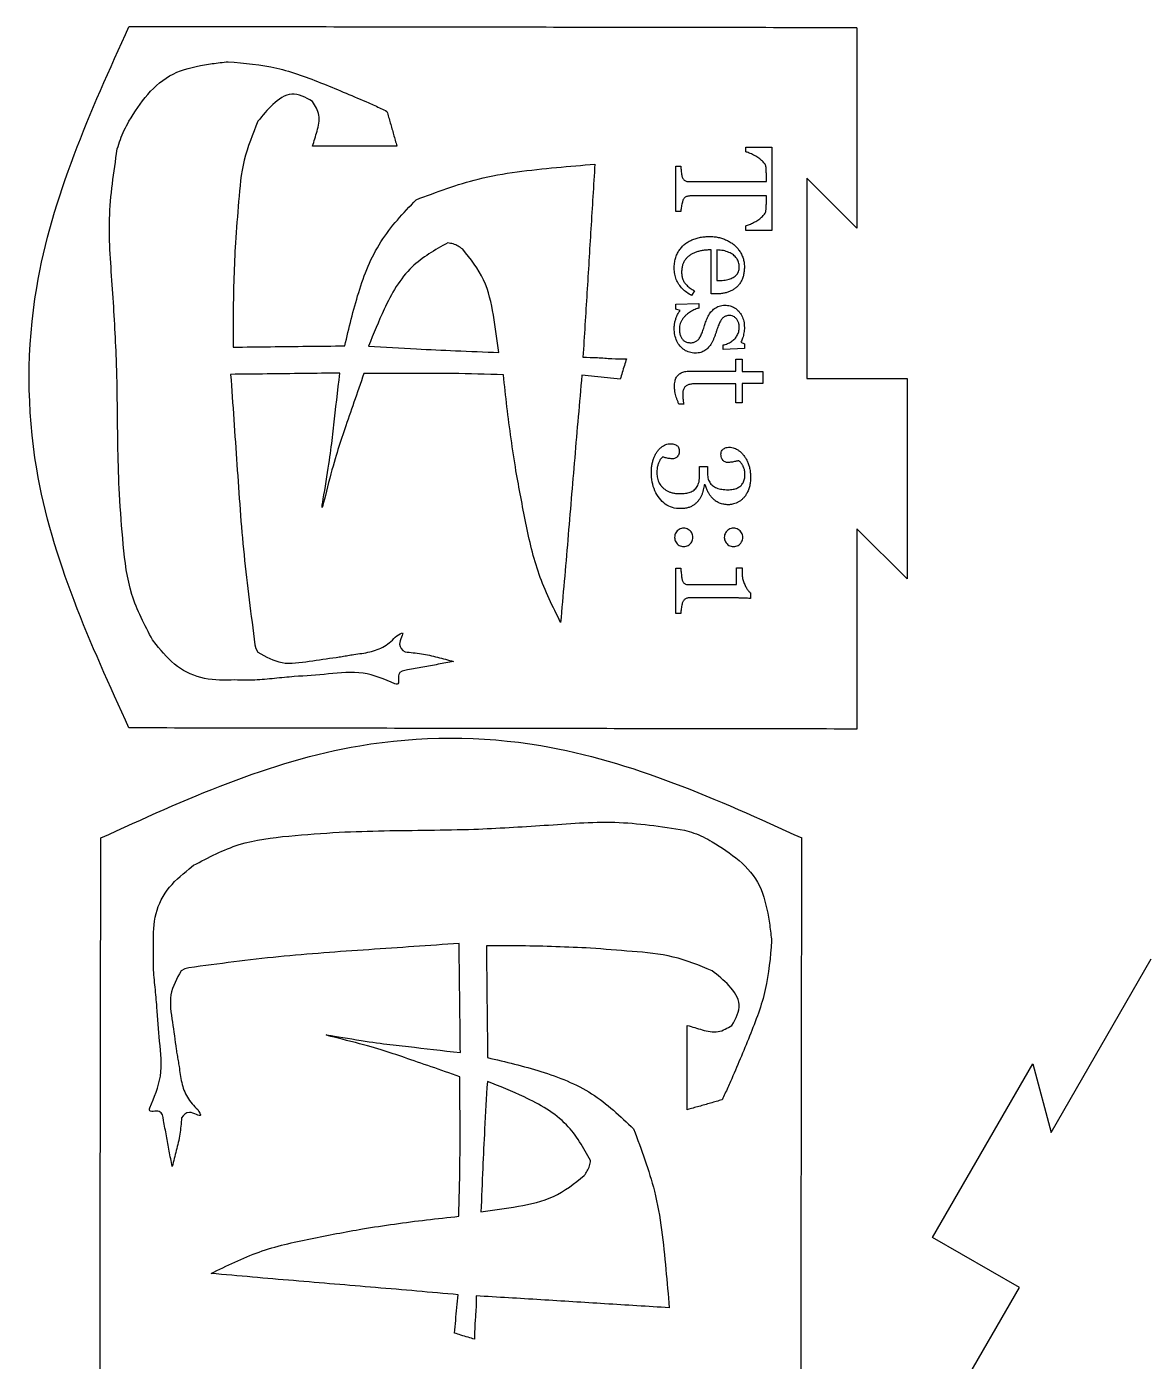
# Model space of a CAD drawing. Extents: x 1 to 437, y 7 to 187.
# Drawn here: x 19.3 to 92.5, y 99.9 to 187.1 of the extents above; entities that cross this region are included whole.
import ezdxf

# ---------------------------------------------------------------- set-up
doc = ezdxf.new("R2010")
doc.units = 0
doc.layers.add('Base', color=7, linetype='CONTINUOUS')
doc.layers.add('Test', color=7, linetype='CONTINUOUS')

msp = doc.modelspace()

# ---------------------------------------------------------------- linework, layer by layer
at = {"layer": 'Base', "color": 3}
for p, q in [((56.465792, 178.159637), (56.465792, 178.159637)), ((41.670608, 166.264724), (41.670608, 166.264724)), ((27.7855, 146.763786), (27.544543, 147.059584)), ((34.243134, 146.75118), (34.310464, 146.491625)), ((34.310464, 146.491625), (34.438212, 146.251483)), ((29.934987, 132.091778), (30.230784, 132.332734)), ((29.92238, 125.634145), (29.662826, 125.566812)), ((29.662826, 125.566812), (29.422683, 125.439067)), ((49.435924, 118.206671), (49.435924, 118.206671)), ((61.330837, 103.411487), (61.330837, 103.411487))]:
    msp.add_line(p, q, dxfattribs=at)
at = {"layer": 'Base', "color": 1}
for p, q in [((86.294008, 114.874197), (92.841564, 126.214893)), ((78.548182, 108.005557), (85.09574, 119.346259)), ((85.09574, 119.346259), (86.294008, 114.874197)), ((84.218628, 104.731717), (78.548182, 108.005557)), ((77.671072, 93.39102), (84.218628, 104.731717))]:
    msp.add_line(p, q, dxfattribs=at)
at = {"layer": 'Base', "color": 3}
for points, knots in [([(26.003609, 180.960207), (26.383542, 181.566514), (27.139204, 182.772417), (28.819152, 184.220872), (30.230408, 184.508933), (30.938292, 184.653424)], [0, 0, 0, 0, 2.146706, 4.269651, 6.406218, 6.406218, 6.406218, 6.406218]), ([(30.938292, 184.653424), (31.110507, 184.678559), (31.45494, 184.728829), (31.97331, 184.791436), (32.318947, 184.832516), (32.491765, 184.853056)], [0, 0, 0, 0, 0.522096, 1.044208, 1.566317, 1.566317, 1.566317, 1.566317]), ([(32.491765, 184.853056), (33.559489, 184.763424), (35.702163, 184.583552), (38.724769, 183.425424), (40.695437, 182.586351), (41.680043, 182.167125)], [0, 0, 0, 0, 3.198321, 6.418283, 9.633485, 9.633485, 9.633485, 9.633485]), ([(38.006709, 182.257834), (37.551847, 182.512859), (36.656367, 183.014923), (35.323704, 182.074348), (34.739176, 181.338874), (34.438226, 180.960207)], [0, 0, 0, 0, 1.440387, 2.835673, 4.31644, 4.31644, 4.31644, 4.31644]), ([(38.006711, 179.338214), (38.108234, 179.659822), (38.313311, 180.309476), (38.551472, 181.364173), (38.185131, 181.96514), (38.006709, 182.257834)], [0, 0, 0, 0, 1.023392, 2.06727, 3.0584, 3.0584, 3.0584, 3.0584]), ([(41.680043, 182.167125), (41.813215, 182.106477), (42.079559, 181.98518), (42.477484, 181.799752), (42.741089, 181.672608), (42.872891, 181.609036)], [0, 0, 0, 0, 0.438995, 0.877991, 1.316985, 1.316985, 1.316985, 1.316985]), ([(25.243078, 179.14917), (25.306589, 179.358657), (25.433608, 179.777616), (25.682348, 180.387151), (25.896527, 180.769197), (26.003609, 180.960207)], [0, 0, 0, 0, 0.656593, 1.313142, 1.9696, 1.9696, 1.9696, 1.9696]), ([(34.438226, 180.960207), (34.095506, 180.124447), (33.406728, 178.444789), (33.169698, 175.721994), (33.032912, 173.918782), (32.964594, 173.018178)], [0, 0, 0, 0, 2.694062, 5.414358, 8.128619, 8.128619, 8.128619, 8.128619]), ([(25.19258, 165.388613), (25.116769, 166.919943), (24.965068, 169.984212), (24.549682, 174.589071), (25.012287, 177.631377), (25.243078, 179.14917)], [0, 0, 0, 0, 4.60367, 9.212181, 13.800384, 13.800384, 13.800384, 13.800384]), ([(43.521717, 179.338245), (42.908939, 179.338241), (41.683383, 179.338234), (39.845047, 179.338225), (38.61949, 179.338218), (38.006711, 179.338214)], [0, 0, 0, 0, 1.838334, 3.67667, 5.515006, 5.515006, 5.515006, 5.515006]), ([(44.778541, 175.829596), (46.119818, 176.334779), (49.078508, 177.449148), (53.078832, 177.866329), (55.629369, 178.087203), (56.465792, 178.159637)], [0, 0, 0, 0, 4.284429, 9.450913, 11.971963, 11.971963, 11.971963, 11.971963]), ([(56.465792, 178.159637), (56.379598, 176.751099), (56.208221, 173.950528), (55.944529, 169.741798), (55.773153, 166.941228), (55.68696, 165.53269)], [0, 0, 0, 0, 4.233518, 8.417428, 12.650944, 12.650944, 12.650944, 12.650944]), ([(40.115346, 166.282126), (40.389352, 167.450236), (40.937984, 169.789106), (42.276467, 173.204417), (43.946863, 174.956999), (44.778541, 175.829596)], [0, 0, 0, 0, 3.606493, 7.22117, 10.805501, 10.805501, 10.805501, 10.805501]), ([(32.964594, 173.018178), (32.928197, 172.261126), (32.855401, 170.746995), (32.80819, 168.473396), (32.813514, 166.957542), (32.816176, 166.199627)], [0, 0, 0, 0, 2.273708, 4.547498, 6.821216, 6.821216, 6.821216, 6.821216]), ([(46.846798, 173.01478), (46.014238, 172.548551), (44.201825, 171.533609), (42.721707, 168.895543), (41.992311, 167.069921), (41.670608, 166.264724)], [0, 0, 0, 0, 2.815685, 6.129511, 8.744381, 8.744381, 8.744381, 8.744381]), ([(47.82616, 172.601152), (47.728421, 172.67018), (47.532985, 172.808206), (47.201101, 172.95431), (46.964899, 172.994623), (46.846798, 173.01478)], [0, 0, 0, 0, 0.358591, 0.717026, 1.075464, 1.075464, 1.075464, 1.075464]), ([(50.191622, 165.84506), (50.081857, 166.658889), (49.866425, 168.256168), (49.354929, 170.685482), (48.339521, 171.957868), (47.82616, 172.601152)], [0, 0, 0, 0, 2.473439, 4.854547, 7.289327, 7.289327, 7.289327, 7.289327]), ([(41.670608, 166.264724), (42.712995, 166.202954), (44.606204, 166.090766), (47.446956, 165.957228), (49.245086, 165.883742), (50.191622, 165.84506)], [0, 0, 0, 0, 3.132618, 5.689534, 8.531514, 8.531514, 8.531514, 8.531514]), ([(25.379446, 156.581445), (25.343618, 157.559653), (25.27196, 159.516118), (25.25653, 162.452816), (25.213896, 164.410027), (25.19258, 165.388613)], [0, 0, 0, 0, 2.936403, 5.87296, 8.809402, 8.809402, 8.809402, 8.809402]), ([(55.68696, 165.53269), (56.002603, 165.532285), (56.634634, 165.531472), (57.577849, 165.43105), (58.20988, 165.430237), (58.525523, 165.429832)], [0, 0, 0, 0, 0.946353, 1.89494, 2.841294, 2.841294, 2.841294, 2.841294]), ([(58.525523, 165.429832), (58.483168, 165.289008), (58.393429, 164.990642), (58.258617, 164.552277), (58.168878, 164.253911), (58.126523, 164.113087)], [0, 0, 0, 0, 0.441166, 0.934705, 1.375871, 1.375871, 1.375871, 1.375871]), ([(39.790937, 164.500798), (38.99794, 164.491634), (37.411946, 164.473306), (35.032955, 164.445801), (33.446961, 164.427466), (32.653963, 164.418299)], [0, 0, 0, 0, 2.37915, 4.7583, 7.137451, 7.137451, 7.137451, 7.137451]), ([(32.653963, 164.418299), (32.790416, 162.451527), (33.063345, 158.517659), (33.465241, 152.614774), (33.983892, 148.705295), (34.243134, 146.75118)], [0, 0, 0, 0, 5.914941, 11.83086, 17.743, 17.743, 17.743, 17.743]), ([(41.362726, 164.467033), (40.924332, 163.202589), (40.065072, 160.724256), (39.335037, 158.553296), (38.44368, 154.814824), (39.132679, 158.665288), (39.360857, 160.835), (39.651982, 163.316408), (39.790937, 164.500798)], [0, 0, 0, 0, 3.819005, 7.485314, 9.164604, 10.877588, 14.610987, 18.020199, 18.020199, 18.020199, 18.020199]), ([(50.489237, 164.394104), (49.377666, 164.425093), (47.228495, 164.485008), (44.18577, 164.481388), (42.255289, 164.471572), (41.362726, 164.467033)], [0, 0, 0, 0, 3.335823, 6.44966, 9.127421, 9.127421, 9.127421, 9.127421]), ([(51.307179, 158.103876), (51.19853, 158.800367), (50.981232, 160.193358), (50.713401, 162.291307), (50.563958, 163.693172), (50.489237, 164.394104)], [0, 0, 0, 0, 2.114664, 4.22936, 6.344053, 6.344053, 6.344053, 6.344053]), ([(55.61236, 164.357638), (55.455229, 162.556798), (55.142443, 158.97203), (54.697, 153.584334), (54.384215, 149.999566), (54.227084, 148.198726)], [0, 0, 0, 0, 5.423041, 10.795151, 16.218192, 16.218192, 16.218192, 16.218192]), ([(58.126523, 164.113087), (57.847171, 164.14026), (57.288468, 164.194604), (56.450414, 164.276121), (55.891711, 164.330466), (55.61236, 164.357638)], [0, 0, 0, 0, 0.84201, 1.68402, 2.526028, 2.526028, 2.526028, 2.526028]), ([(54.227084, 148.198726), (53.716264, 149.232809), (52.691916, 151.306458), (51.931466, 154.701106), (51.515187, 156.970095), (51.307179, 158.103876)], [0, 0, 0, 0, 3.4478, 6.913882, 10.375605, 10.375605, 10.375605, 10.375605]), ([(27.544543, 147.059584), (27.032345, 148.032629), (26.002993, 149.988137), (25.603312, 153.298751), (25.454016, 155.487976), (25.379446, 156.581445)], [0, 0, 0, 0, 3.271403, 6.574466, 9.870634, 9.870634, 9.870634, 9.870634]), ([(43.514865, 147.328982), (43.675681, 147.430325), (44.128931, 147.715956), (43.473457, 146.720371), (43.872994, 146.413353), (44.053351, 146.27476)], [0, 0, 0, 0, 0.415544, 1.171188, 1.792987, 1.792987, 1.792987, 1.792987]), ([(32.933519, 144.445243), (32.265132, 144.430774), (30.94697, 144.402238), (29.052369, 145.221789), (28.211926, 146.244753), (27.7855, 146.763786)], [0, 0, 0, 0, 1.992032, 3.928599, 5.923203, 5.923203, 5.923203, 5.923203]), ([(40.701965, 146.113002), (41.050956, 146.156146), (41.740688, 146.241415), (42.755228, 146.592755), (43.259856, 147.081831), (43.514865, 147.328982)], [0, 0, 0, 0, 1.056358, 2.087738, 3.141389, 3.141389, 3.141389, 3.141389]), ([(34.438212, 146.251483), (34.950529, 145.964959), (35.998061, 145.379105), (37.807052, 145.684354), (38.975467, 145.841046), (39.558595, 145.919248)], [0, 0, 0, 0, 1.710277, 3.496988, 5.277111, 5.277111, 5.277111, 5.277111]), ([(39.558595, 145.919248), (39.685801, 145.939792), (39.940212, 145.980881), (40.321314, 146.045652), (40.575081, 146.090552), (40.701965, 146.113002)], [0, 0, 0, 0, 0.386561, 0.773123, 1.159685, 1.159685, 1.159685, 1.159685]), ([(44.053351, 146.27476), (44.411868, 146.244585), (45.12967, 146.18417), (46.182074, 145.934841), (46.877148, 145.749121), (47.224504, 145.65631)], [0, 0, 0, 0, 1.077871, 2.158044, 3.237097, 3.237097, 3.237097, 3.237097]), ([(43.395183, 144.188907), (42.713535, 144.484701), (41.324879, 145.087295), (39.048384, 144.818071), (37.553803, 144.714847), (36.810843, 144.663534)], [0, 0, 0, 0, 2.189805, 4.46108, 6.706181, 6.706181, 6.706181, 6.706181]), ([(44.221341, 145.097673), (43.964121, 145.062094), (43.447305, 144.990607), (43.740003, 144.100369), (43.448837, 144.17513), (43.395183, 144.188907)], [0, 0, 0, 0, 0.645836, 1.29764, 1.444883, 1.444883, 1.444883, 1.444883]), ([(36.810843, 144.663534), (36.380789, 144.624539), (35.520272, 144.546512), (34.229661, 144.411661), (33.365247, 144.434058), (32.933519, 144.445243)], [0, 0, 0, 0, 1.295825, 2.59288, 3.887067, 3.887067, 3.887067, 3.887067]), ([(30.230784, 132.332734), (31.203829, 132.844932), (33.159337, 133.874285), (36.469951, 134.273967), (38.659177, 134.423263), (39.752645, 134.497833)], [0, 0, 0, 0, 3.271404, 6.574467, 9.870634, 9.870634, 9.870634, 9.870634]), ([(39.752645, 134.497833), (40.730853, 134.533661), (42.687318, 134.60532), (45.624016, 134.620749), (47.581227, 134.663382), (48.559813, 134.684698)], [0, 0, 0, 0, 2.936403, 5.87296, 8.809402, 8.809402, 8.809402, 8.809402]), ([(48.559813, 134.684698), (50.091143, 134.760509), (53.155412, 134.91221), (57.760271, 135.327596), (60.802577, 134.864991), (62.32037, 134.6342)], [0, 0, 0, 0, 4.60367, 9.212181, 13.800384, 13.800384, 13.800384, 13.800384]), ([(62.32037, 134.6342), (62.529857, 134.570689), (62.948816, 134.443671), (63.558351, 134.194931), (63.940397, 133.980752), (64.131407, 133.87367)], [0, 0, 0, 0, 0.656593, 1.313141, 1.9696, 1.9696, 1.9696, 1.9696]), ([(64.131407, 133.87367), (64.737714, 133.493737), (65.943617, 132.738075), (67.392072, 131.058128), (67.680133, 129.646873), (67.824624, 128.938989)], [0, 0, 0, 0, 2.146706, 4.269651, 6.406216, 6.406216, 6.406216, 6.406216]), ([(27.616444, 126.94376), (27.601975, 127.612146), (27.573439, 128.930308), (28.392989, 130.824909), (29.415953, 131.665353), (29.934987, 132.091778)], [0, 0, 0, 0, 1.992032, 3.928599, 5.923203, 5.923203, 5.923203, 5.923203]), ([(67.824624, 128.938989), (67.849759, 128.766774), (67.900029, 128.42234), (67.962636, 127.903969), (68.003716, 127.558332), (68.024256, 127.385514)], [0, 0, 0, 0, 0.522098, 1.044211, 1.56632, 1.56632, 1.56632, 1.56632]), ([(68.024256, 127.385514), (67.934624, 126.317789), (67.754752, 124.175115), (66.596623, 121.152509), (65.757549, 119.181841), (65.338322, 118.197236)], [0, 0, 0, 0, 3.198321, 6.418284, 9.633486, 9.633486, 9.633486, 9.633486]), ([(27.834734, 123.066436), (27.795739, 123.49649), (27.717712, 124.357007), (27.582861, 125.647617), (27.605258, 126.512031), (27.616444, 126.94376)], [0, 0, 0, 0, 1.295825, 2.59288, 3.887067, 3.887067, 3.887067, 3.887067]), ([(47.589499, 127.223315), (45.622728, 127.086862), (41.688859, 126.813932), (35.785975, 126.412037), (31.876495, 125.893387), (29.92238, 125.634145)], [0, 0, 0, 0, 5.914941, 11.830861, 17.743, 17.743, 17.743, 17.743]), ([(47.671998, 120.086341), (47.662834, 120.879338), (47.644506, 122.465332), (47.617001, 124.844323), (47.598667, 126.430318), (47.589499, 127.223315)], [0, 0, 0, 0, 2.379149, 4.7583, 7.137451, 7.137451, 7.137451, 7.137451]), ([(56.189378, 126.912685), (55.432326, 126.949082), (53.918195, 127.021878), (51.644596, 127.069091), (50.128742, 127.063765), (49.370827, 127.061102)], [0, 0, 0, 0, 2.273708, 4.547498, 6.821216, 6.821216, 6.821216, 6.821216]), ([(64.131407, 125.439053), (63.295647, 125.781773), (61.615989, 126.470551), (58.893194, 126.70758), (57.089982, 126.844367), (56.189378, 126.912685)], [0, 0, 0, 0, 2.694062, 5.414358, 8.128619, 8.128619, 8.128619, 8.128619]), ([(29.422683, 125.439067), (29.136159, 124.926749), (28.550306, 123.879218), (28.855554, 122.070226), (29.012246, 120.901812), (29.090448, 120.318684)], [0, 0, 0, 0, 1.710277, 3.496988, 5.277111, 5.277111, 5.277111, 5.277111]), ([(65.429031, 121.87057), (65.684057, 122.325431), (66.186123, 123.220911), (65.245548, 124.553575), (64.510074, 125.138102), (64.131407, 125.439053)], [0, 0, 0, 0, 1.440388, 2.835674, 4.31644, 4.31644, 4.31644, 4.31644]), ([(27.360107, 116.482096), (27.655902, 117.163744), (28.258495, 118.552399), (27.989271, 120.828895), (27.886047, 122.323476), (27.834734, 123.066436)], [0, 0, 0, 0, 2.189805, 4.46108, 6.706181, 6.706181, 6.706181, 6.706181]), ([(47.638233, 118.514553), (46.373789, 118.952947), (43.895456, 119.812207), (41.724496, 120.542242), (37.986024, 121.433599), (41.836488, 120.744599), (44.0062, 120.51642), (46.487608, 120.225297), (47.671998, 120.086341)], [0, 0, 0, 0, 3.819005, 7.485314, 9.164604, 10.877588, 14.610987, 18.020199, 18.020199, 18.020199, 18.020199]), ([(62.509414, 121.870567), (62.831022, 121.769044), (63.480675, 121.563966), (64.535372, 121.325806), (65.136337, 121.692147), (65.429031, 121.87057)], [0, 0, 0, 0, 1.023392, 2.067269, 3.058397, 3.058397, 3.058397, 3.058397]), ([(62.509445, 116.355561), (62.509442, 116.968339), (62.509434, 118.193896), (62.509425, 120.032231), (62.509418, 121.257789), (62.509414, 121.870567)], [0, 0, 0, 0, 1.838334, 3.67667, 5.515006, 5.515006, 5.515006, 5.515006]), ([(29.090448, 120.318684), (29.110992, 120.191478), (29.152081, 119.937066), (29.216852, 119.555964), (29.261752, 119.302198), (29.284202, 119.175314)], [0, 0, 0, 0, 0.386561, 0.773123, 1.159685, 1.159685, 1.159685, 1.159685]), ([(49.453326, 119.761933), (50.621436, 119.487927), (52.960306, 118.939294), (56.375617, 117.600812), (58.128199, 115.930416), (59.000796, 115.098738)], [0, 0, 0, 0, 3.606493, 7.22117, 10.805501, 10.805501, 10.805501, 10.805501]), ([(29.284202, 119.175314), (29.327346, 118.826322), (29.412615, 118.136591), (29.763955, 117.12205), (30.253031, 116.61742), (30.500182, 116.362411)], [0, 0, 0, 0, 1.056358, 2.087739, 3.141391, 3.141391, 3.141391, 3.141391]), ([(47.565304, 109.388042), (47.596293, 110.499613), (47.656208, 112.648784), (47.652588, 115.691509), (47.642772, 117.62199), (47.638233, 118.514553)], [0, 0, 0, 0, 3.335823, 6.44966, 9.127421, 9.127421, 9.127421, 9.127421]), ([(49.435924, 118.206671), (49.374154, 117.164283), (49.261966, 115.271075), (49.128428, 112.430323), (49.054942, 110.632193), (49.01626, 109.685657)], [0, 0, 0, 0, 3.132618, 5.689534, 8.531514, 8.531514, 8.531514, 8.531514]), ([(56.18598, 113.030478), (55.719751, 113.863039), (54.70481, 115.675453), (52.066743, 117.155571), (50.241121, 117.884968), (49.435924, 118.206671)], [0, 0, 0, 0, 2.815687, 6.129513, 8.744383, 8.744383, 8.744383, 8.744383]), ([(65.338322, 118.197236), (65.277675, 118.064064), (65.156379, 117.79772), (64.970951, 117.399795), (64.843808, 117.13619), (64.780236, 117.004387)], [0, 0, 0, 0, 0.438994, 0.87799, 1.316984, 1.316984, 1.316984, 1.316984]), ([(28.268874, 115.655938), (28.233294, 115.913158), (28.161807, 116.429974), (27.271569, 116.137276), (27.346331, 116.428442), (27.360107, 116.482096)], [0, 0, 0, 0, 0.645836, 1.29764, 1.444882, 1.444882, 1.444882, 1.444882]), ([(30.500182, 116.362411), (30.601525, 116.201596), (30.887156, 115.748346), (29.891572, 116.40382), (29.584553, 116.004284), (29.44596, 115.823928)], [0, 0, 0, 0, 0.415543, 1.171187, 1.792985, 1.792985, 1.792985, 1.792985]), ([(29.44596, 115.823928), (29.415785, 115.46541), (29.35537, 114.747608), (29.106041, 113.695204), (28.920322, 113.000131), (28.82751, 112.652775)], [0, 0, 0, 0, 1.077871, 2.158045, 3.237097, 3.237097, 3.237097, 3.237097]), ([(59.000796, 115.098738), (59.505979, 113.757461), (60.620348, 110.798771), (61.037529, 106.798447), (61.258404, 104.24791), (61.330837, 103.411487)], [0, 0, 0, 0, 4.284429, 9.450913, 11.971963, 11.971963, 11.971963, 11.971963]), ([(55.772352, 112.051119), (55.84138, 112.148858), (55.979406, 112.344294), (56.12551, 112.676177), (56.165823, 112.912378), (56.18598, 113.030478)], [0, 0, 0, 0, 0.35859, 0.717025, 1.075461, 1.075461, 1.075461, 1.075461]), ([(49.01626, 109.685657), (49.830089, 109.795421), (51.427369, 110.010854), (53.856682, 110.52235), (55.129069, 111.537757), (55.772352, 112.051119)], [0, 0, 0, 0, 2.473439, 4.854547, 7.289327, 7.289327, 7.289327, 7.289327]), ([(41.275076, 108.5701), (41.971567, 108.678748), (43.364558, 108.896047), (45.462508, 109.163876), (46.864372, 109.31332), (47.565304, 109.388042)], [0, 0, 0, 0, 2.114664, 4.22936, 6.344053, 6.344053, 6.344053, 6.344053]), ([(31.369926, 105.650195), (32.404009, 106.161015), (34.477658, 107.185362), (37.872306, 107.945812), (40.141296, 108.362091), (41.275076, 108.5701)], [0, 0, 0, 0, 3.4478, 6.913882, 10.375605, 10.375605, 10.375605, 10.375605]), ([(47.528838, 104.264921), (45.727998, 104.422051), (42.14323, 104.734836), (36.755534, 105.180278), (33.170766, 105.493064), (31.369926, 105.650195)], [0, 0, 0, 0, 5.423041, 10.79515, 16.218192, 16.218192, 16.218192, 16.218192]), ([(47.284287, 101.750756), (47.31146, 102.030108), (47.365804, 102.588811), (47.447321, 103.426866), (47.501666, 103.98557), (47.528838, 104.264921)], [0, 0, 0, 0, 0.842011, 1.68402, 2.526031, 2.526031, 2.526031, 2.526031]), ([(48.70389, 104.190319), (48.703485, 103.874676), (48.702672, 103.242644), (48.60225, 102.29943), (48.601437, 101.667399), (48.601032, 101.351756)], [0, 0, 0, 0, 0.946353, 1.89494, 2.841294, 2.841294, 2.841294, 2.841294]), ([(61.330837, 103.411487), (59.922299, 103.497681), (57.121728, 103.669058), (52.912998, 103.93275), (50.112428, 104.104126), (48.70389, 104.190319)], [0, 0, 0, 0, 4.233518, 8.417428, 12.650944, 12.650944, 12.650944, 12.650944]), ([(48.601032, 101.351756), (48.460208, 101.394111), (48.161842, 101.483849), (47.723477, 101.61866), (47.425111, 101.7084), (47.284287, 101.750756)], [0, 0, 0, 0, 0.441166, 0.934705, 1.375871, 1.375871, 1.375871, 1.375871])]:
    msp.add_open_spline(points, degree=3, knots=knots, dxfattribs=at)
for points in [[(42.872891, 181.609036), (42.944983, 181.356726), (43.089167, 180.852106), (43.305442, 180.095175), (43.449626, 179.590555), (43.521717, 179.338245)], [(32.816176, 166.199627), (33.627195, 166.208791), (35.249233, 166.227119), (37.682289, 166.254624), (39.304327, 166.272959), (40.115346, 166.282126)], [(47.224504, 145.65631), (46.891013, 145.593202), (46.224031, 145.466986), (45.22304, 145.280402), (44.55524, 145.158583), (44.221341, 145.097673)], [(49.370827, 127.061102), (49.379991, 126.250084), (49.398319, 124.628046), (49.425824, 122.194989), (49.444159, 120.572952), (49.453326, 119.761933)], [(64.780236, 117.004387), (64.527926, 116.932296), (64.023306, 116.788112), (63.266376, 116.571836), (62.761755, 116.427653), (62.509445, 116.355561)], [(28.82751, 112.652775), (28.764402, 112.986266), (28.638186, 113.653248), (28.451602, 114.654239), (28.329783, 115.322038), (28.268874, 115.655938)]]:
    msp.add_open_spline(points, degree=3, dxfattribs=at)
at = {"layer": 'Base', "color": 1}
for points, knots in [([(24.164939, 134.118295), (29.678148, 136.634102), (38.82452, 140.807807), (55.249917, 140.806072), (64.442069, 136.63769), (69.997859, 134.118295)], [0, 0, 0, 0, 17.972346, 29.815991, 47.911227, 47.911227, 47.911227, 47.911227]), ([(24.092199, 86.522448), (24.100274, 91.810889), (24.116424, 102.387763), (24.14068, 118.253045), (24.156853, 128.829886), (24.164939, 134.118295)], [0, 0, 0, 0, 15.865342, 31.730656, 47.595902, 47.595902, 47.595902, 47.595902]), ([(69.925119, 86.522448), (69.933194, 91.810889), (69.949344, 102.387763), (69.9736, 118.253045), (69.989773, 128.829886), (69.997859, 134.118295)], [0, 0, 0, 0, 15.865342, 31.730656, 47.595902, 47.595902, 47.595902, 47.595902])]:
    msp.add_open_spline(points, degree=3, knots=knots, dxfattribs=at)
at = {"layer": 'Test', "color": 1}
for p, q in [((73.60287, 187.069658), (73.60287, 173.974547)), ((73.60287, 173.974547), (70.328968, 177.248325)), ((70.328968, 177.248325), (70.328968, 164.153216)), ((70.328968, 164.153216), (76.876648, 164.153216)), ((76.876648, 164.153216), (76.876648, 151.058102)), ((76.876648, 151.058102), (73.60287, 154.33188)), ((73.60287, 154.33188), (73.60287, 141.236769))]:
    msp.add_line(p, q, dxfattribs=at)
at = {"layer": 'Test', "color": 3}
for p, q in [((66.327618, 178.965469), (66.327618, 179.27415)), ((66.327618, 179.27415), (68.025366, 179.27415)), ((68.025366, 179.27415), (68.025366, 173.823733)), ((61.767957, 175.071683), (61.767957, 178.026197)), ((61.767957, 178.026197), (62.081049, 178.026197)), ((67.681393, 177.016372), (67.681393, 177.272136)), ((62.636674, 177.016372), (67.681393, 177.016372)), ((67.681393, 176.0771), (62.67636, 176.0771)), ((67.681393, 175.821336), (67.681393, 176.0771)), ((62.081049, 175.071683), (61.767957, 175.071683)), ((66.327635, 173.823733), (66.327635, 174.128002)), ((68.025366, 173.823733), (66.327635, 173.823733)), ((64.07868, 169.674183), (64.07868, 172.553733)), ((64.449096, 172.553733), (64.449096, 170.5429)), ((62.98066, 169.87703), (62.791041, 169.56835)), ((64.369721, 169.674183), (64.07868, 169.674183)), ((61.754758, 169.008316), (63.267291, 169.052413)), ((61.754758, 168.677586), (61.754758, 169.008316)), ((62.041388, 168.589391), (61.754758, 168.677586)), ((63.267291, 169.052413), (63.267291, 168.748141)), ((63.897883, 166.186094), (63.897883, 166.186094)), ((64.845971, 166.036163), (64.845971, 166.340433)), ((66.243855, 166.102308), (64.845971, 166.036163)), ((66.014549, 166.521233), (66.243855, 166.419808)), ((66.243855, 166.419808), (66.243855, 166.102308)), ((65.674996, 164.633872), (65.674996, 165.418802)), ((65.674996, 165.418802), (66.098333, 165.418802)), ((66.098333, 165.418802), (66.098333, 164.616233)), ((62.729305, 164.633872), (65.674996, 164.633872)), ((66.098333, 164.616233), (67.452119, 164.616233)), ((67.452119, 164.616233), (67.452119, 163.813663)), ((65.674996, 163.804844), (63.245244, 163.804844)), ((65.674996, 162.565711), (65.674996, 163.804844)), ((67.452119, 163.813663), (66.098333, 163.813663)), ((66.098333, 163.813663), (66.098333, 162.565711)), ((62.279507, 162.473108), (61.957605, 162.473108)), ((66.098333, 162.565711), (65.674996, 162.565711)), ((60.158438, 158.019288), (60.158438, 158.019288)), ((63.315799, 157.829669), (63.315799, 158.407344)), ((63.315799, 158.407344), (63.822916, 158.407344)), ((63.822916, 158.407344), (63.822916, 158.023697)), ((63.686216, 157.2079), (63.61566, 157.2079)), ((62.275105, 153.159775), (62.275105, 153.159775)), ((65.52948, 153.159775), (65.52948, 153.159775)), ((61.767985, 148.78533), (61.767985, 151.757483)), ((61.767985, 151.757483), (62.081077, 151.757483)), ((65.714685, 150.6771), (65.714685, 151.775122)), ((65.714685, 151.775122), (66.085105, 151.775122)), ((66.085105, 151.775122), (66.085105, 151.532586)), ((62.619063, 150.6771), (65.714685, 150.6771)), ((66.64073, 150.139113), (66.64073, 149.773108)), ((65.282535, 149.812788), (62.667569, 149.812788)), ((62.081077, 148.785325), (61.767985, 148.78533))]:
    msp.add_line(p, q, dxfattribs=at)
at = {"layer": 'Test', "color": 1}
for points, knots in [([(26.006899, 141.309481), (23.491096, 146.82269), (19.317398, 155.969064), (19.319128, 172.394459), (23.487506, 181.58661), (26.006899, 187.142401)], [0, 0, 0, 0, 17.972344, 29.815989, 47.911222, 47.911222, 47.911222, 47.911222]), ([(73.60287, 187.069658), (68.31443, 187.077733), (57.737559, 187.093883), (41.872277, 187.118141), (31.295434, 187.134314), (26.007024, 187.142401)], [0, 0, 0, 0, 15.865337, 31.730652, 47.595901, 47.595901, 47.595901, 47.595901]), ([(73.602746, 141.236738), (68.314306, 141.244813), (57.737435, 141.260963), (41.872152, 141.28522), (31.295309, 141.301394), (26.006899, 141.309481)], [0, 0, 0, 0, 15.865337, 31.730652, 47.595902, 47.595902, 47.595902, 47.595902])]:
    msp.add_open_spline(points, degree=3, knots=knots, dxfattribs=at)
at = {"layer": 'Test', "color": 3}
for points, knots in [([(67.681393, 177.272136), (67.681229, 177.304965), (67.680875, 177.375528), (67.678425, 177.488715), (67.675028, 177.613512), (67.669681, 177.74379), (67.658815, 177.873058), (67.650981, 177.992162), (67.622101, 178.104468), (67.559863, 178.206478), (67.470602, 178.306551), (67.363001, 178.405354), (67.244552, 178.501968), (67.117037, 178.592394), (66.982362, 178.676817), (66.841807, 178.754881), (66.699213, 178.824049), (66.562754, 178.88314), (66.440273, 178.931479), (66.362965, 178.954804), (66.327618, 178.965469)], [0, 0, 0, 0, 0.098487, 0.211691, 0.339624, 0.473038, 0.602742, 0.728842, 0.830779, 0.947008, 1.083186, 1.232259, 1.384808, 1.541494, 1.700891, 1.861437, 2.023591, 2.176105, 2.307547, 2.418267, 2.418267, 2.418267, 2.418267]), ([(62.081049, 178.026197), (62.083574, 177.993933), (62.089383, 177.919722), (62.101561, 177.794076), (62.115704, 177.649951), (62.132555, 177.508555), (62.153074, 177.391012), (62.1815, 177.293649), (62.222244, 177.211024), (62.277884, 177.137579), (62.346712, 177.080997), (62.430177, 177.042565), (62.528425, 177.01996), (62.599059, 177.017619), (62.636674, 177.016372)], [0, 0, 0, 0, 0.097084, 0.22331, 0.378691, 0.531534, 0.650453, 0.736243, 0.834956, 0.925071, 1.01074, 1.099394, 1.198332, 1.311037, 1.311037, 1.311037, 1.311037]), ([(62.67636, 176.0771), (62.644795, 176.07586), (62.582762, 176.073425), (62.492748, 176.051796), (62.408029, 176.01827), (62.330733, 175.966103), (62.267845, 175.890958), (62.22268, 175.809613), (62.195141, 175.714701), (62.167652, 175.603614), (62.13737, 175.46446), (62.109154, 175.318675), (62.088493, 175.187069), (62.083344, 175.107256), (62.081049, 175.071683)], [0, 0, 0, 0, 0.094568, 0.185847, 0.276154, 0.366872, 0.462214, 0.567561, 0.64341, 0.757848, 0.911094, 1.070464, 1.203401, 1.310298, 1.310298, 1.310298, 1.310298]), ([(66.327635, 174.128002), (66.365304, 174.138623), (66.446129, 174.161412), (66.571656, 174.210583), (66.707495, 174.271361), (66.8474, 174.341696), (66.985023, 174.418885), (67.118371, 174.502247), (67.246248, 174.590964), (67.364803, 174.687621), (67.470734, 174.786901), (67.558148, 174.887506), (67.61948, 174.989344), (67.649549, 175.092287), (67.65707, 175.197905), (67.666841, 175.312455), (67.672903, 175.43913), (67.677678, 175.570119), (67.680785, 175.698015), (67.681196, 175.780995), (67.681396, 175.821336)], [0, 0, 0, 0, 0.117351, 0.2518, 0.403907, 0.563758, 0.721378, 0.877111, 1.035402, 1.187949, 1.33559, 1.470502, 1.586732, 1.689205, 1.788765, 1.903757, 2.034266, 2.169099, 2.297014, 2.418037, 2.418037, 2.418037, 2.418037]), ([(62.791041, 169.56835), (62.680724, 169.632327), (62.463873, 169.758088), (62.18479, 170.007939), (61.952988, 170.293298), (61.778212, 170.617016), (61.674092, 170.976083), (61.644999, 171.338634), (61.665847, 171.682753), (61.726136, 171.993026), (61.830042, 172.273128), (61.969283, 172.522426), (62.138104, 172.742367), (62.337506, 172.929731), (62.563047, 173.08632), (62.812243, 173.214349), (63.08324, 173.31142), (63.37055, 173.380548), (63.670368, 173.422198), (63.967718, 173.436041), (64.25823, 173.421544), (64.536874, 173.376088), (64.809697, 173.30168), (65.072311, 173.198939), (65.318673, 173.066276), (65.543723, 172.909202), (65.743076, 172.725239), (65.912503, 172.514723), (66.054579, 172.27971), (66.162544, 172.02017), (66.22649, 171.737655), (66.245355, 171.441328), (66.229554, 171.148285), (66.181313, 170.873326), (66.097491, 170.628836), (65.984203, 170.414566), (65.846652, 170.227782), (65.685392, 170.073378), (65.506227, 169.946649), (65.310236, 169.845384), (65.095649, 169.768325), (64.865465, 169.714104), (64.621756, 169.680137), (64.454926, 169.676196), (64.369721, 169.674183)], [0, 0, 0, 0, 0.381736, 0.750387, 1.116306, 1.480183, 1.846249, 2.229471, 2.565486, 2.878118, 3.174142, 3.457757, 3.731776, 4.002646, 4.275176, 4.552931, 4.840683, 5.136648, 5.437966, 5.747453, 6.028356, 6.309037, 6.592704, 6.875258, 7.153116, 7.430224, 7.696493, 7.96405, 8.238239, 8.517805, 8.803596, 9.102994, 9.405762, 9.682249, 9.937764, 10.177762, 10.406774, 10.630625, 10.844476, 11.063075, 11.290379, 11.526692, 11.771471, 12.026982, 12.026982, 12.026982, 12.026982]), ([(64.07868, 172.553733), (63.986493, 172.552113), (63.807575, 172.548969), (63.548064, 172.521329), (63.305973, 172.476947), (63.081456, 172.412637), (62.875626, 172.326212), (62.689901, 172.220802), (62.527431, 172.092325), (62.391408, 171.940007), (62.279556, 171.764965), (62.196384, 171.565414), (62.148161, 171.341503), (62.132812, 171.101017), (62.150253, 170.857597), (62.211537, 170.627498), (62.316588, 170.415998), (62.480657, 170.222654), (62.7051, 170.039399), (62.883987, 169.933993), (62.98066, 169.87703)], [0, 0, 0, 0, 0.276492, 0.536621, 0.78191, 1.014105, 1.235779, 1.450128, 1.652868, 1.854285, 2.059937, 2.273317, 2.499235, 2.743793, 2.994256, 3.227988, 3.453796, 3.696735, 3.982709, 4.318974, 4.318974, 4.318974, 4.318974]), ([(64.449096, 170.5429), (64.505307, 170.543833), (64.620503, 170.545747), (64.797069, 170.560672), (64.976944, 170.582839), (65.151054, 170.61438), (65.309264, 170.658892), (65.45184, 170.715759), (65.578235, 170.791301), (65.689803, 170.885137), (65.78556, 170.994988), (65.859011, 171.126744), (65.900619, 171.282321), (65.916218, 171.491117), (65.882464, 171.745061), (65.745521, 172.014223), (65.523474, 172.238336), (65.226612, 172.411824), (64.858932, 172.522745), (64.591604, 172.542958), (64.449096, 172.553733)], [0, 0, 0, 0, 0.168612, 0.345552, 0.531244, 0.712243, 0.875788, 1.023556, 1.171445, 1.31542, 1.459282, 1.606432, 1.763719, 1.938236, 2.232662, 2.519601, 2.827991, 3.166464, 3.541197, 3.96903, 3.96903, 3.96903, 3.96903]), ([(63.897883, 166.186094), (63.861842, 166.147899), (63.790707, 166.07251), (63.666733, 165.979732), (63.531946, 165.903505), (63.380006, 165.84872), (63.20884, 165.817537), (62.961041, 165.804238), (62.647706, 165.840801), (62.30233, 165.998657), (62.020364, 166.257055), (61.805201, 166.591852), (61.677628, 166.995003), (61.645372, 167.365824), (61.662755, 167.677762), (61.707958, 167.913234), (61.784104, 168.128252), (61.871794, 168.314748), (61.952418, 168.469706), (62.014195, 168.552811), (62.041388, 168.589391)], [0, 0, 0, 0, 0.157294, 0.310461, 0.462464, 0.620405, 0.792508, 0.982432, 1.364009, 1.726102, 2.102402, 2.496066, 2.906744, 3.358306, 3.604985, 3.84238, 4.074885, 4.287106, 4.460786, 4.597342, 4.597342, 4.597342, 4.597342]), ([(63.267291, 168.748141), (63.226703, 168.738176), (63.139847, 168.716852), (63.006158, 168.664805), (62.862857, 168.5988), (62.717521, 168.518994), (62.578924, 168.425925), (62.447428, 168.320883), (62.325847, 168.199949), (62.216864, 168.061242), (62.121056, 167.909443), (62.045966, 167.74216), (62.001816, 167.559129), (61.987498, 167.345359), (62.004267, 167.117474), (62.066165, 166.892905), (62.174317, 166.711361), (62.326368, 166.577527), (62.519211, 166.499823), (62.699405, 166.481686), (62.848997, 166.490651), (62.957263, 166.514619), (63.054671, 166.555812), (63.142024, 166.613381), (63.22132, 166.685731), (63.293742, 166.774038), (63.357876, 166.879288), (63.419047, 166.998697), (63.474707, 167.132792), (63.528084, 167.279241), (63.581984, 167.436494), (63.630648, 167.593475), (63.679681, 167.749512), (63.737148, 167.902936), (63.801794, 168.063341), (63.875295, 168.221514), (63.95996, 168.367066), (64.055471, 168.500142), (64.164746, 168.621256), (64.292685, 168.727554), (64.435032, 168.818983), (64.595457, 168.889095), (64.774824, 168.929534), (65.013545, 168.945379), (65.303317, 168.910877), (65.61708, 168.772173), (65.883471, 168.547665), (66.093242, 168.249727), (66.216442, 167.881688), (66.244987, 167.559449), (66.234474, 167.304995), (66.212117, 167.130229), (66.175799, 166.957382), (66.129835, 166.794397), (66.078584, 166.648244), (66.03499, 166.561777), (66.014549, 166.521233)], [0, 0, 0, 0, 0.125267, 0.268061, 0.429412, 0.5985, 0.764833, 0.929659, 1.102716, 1.277988, 1.457793, 1.640097, 1.825482, 2.019334, 2.280866, 2.507615, 2.712023, 2.905979, 3.104303, 3.325527, 3.443642, 3.552935, 3.656449, 3.759121, 3.865266, 3.977341, 4.10051, 4.234291, 4.37953, 4.535715, 4.701894, 4.87816, 5.028771, 5.192469, 5.369483, 5.547562, 5.715212, 5.873842, 6.038239, 6.203105, 6.371386, 6.54432, 6.725447, 6.919961, 7.260415, 7.589506, 7.934293, 8.293544, 8.668694, 9.08476, 9.256649, 9.432222, 9.61264, 9.785978, 9.940131, 10.076224, 10.076224, 10.076224, 10.076224]), ([(64.845971, 166.340433), (64.944811, 166.364878), (65.136591, 166.412308), (65.395834, 166.549834), (65.612452, 166.730229), (65.779588, 166.950958), (65.88037, 167.209492), (65.907525, 167.468307), (65.888921, 167.703575), (65.829797, 167.900032), (65.727661, 168.057822), (65.598097, 168.175305), (65.446338, 168.249038), (65.29527, 168.267303), (65.161485, 168.258522), (65.049593, 168.236783), (64.951364, 168.198191), (64.865655, 168.143398), (64.789763, 168.073918), (64.723891, 167.989563), (64.666205, 167.890947), (64.61104, 167.779653), (64.558614, 167.651698), (64.505145, 167.50588), (64.446999, 167.340516), (64.386884, 167.159203), (64.324502, 166.971063), (64.251908, 166.788044), (64.174447, 166.613642), (64.090485, 166.452754), (64.000319, 166.309179), (63.931109, 166.226018), (63.897883, 166.186094)], [0, 0, 0, 0, 0.304514, 0.590852, 0.871497, 1.144655, 1.412292, 1.693225, 1.918042, 2.117008, 2.301973, 2.474785, 2.635873, 2.799675, 2.924849, 3.037422, 3.140235, 3.239464, 3.340912, 3.447467, 3.559225, 3.683138, 3.819858, 3.973806, 4.149067, 4.34569, 4.546888, 4.743554, 4.936109, 5.119115, 5.287714, 5.443394, 5.443394, 5.443394, 5.443394]), ([(61.957605, 162.473108), (61.932139, 162.535508), (61.88239, 162.657408), (61.816166, 162.838517), (61.753799, 163.016311), (61.706123, 163.205101), (61.680839, 163.415246), (61.670572, 163.673429), (61.689948, 163.95312), (61.778071, 164.22468), (61.942413, 164.423752), (62.164653, 164.547885), (62.431415, 164.622664), (62.625437, 164.629964), (62.729305, 164.633872)], [0, 0, 0, 0, 0.20217, 0.394941, 0.578469, 0.767242, 0.977732, 1.212111, 1.54206, 1.814515, 2.054252, 2.297101, 2.56695, 2.877841, 2.877841, 2.877841, 2.877841]), ([(63.245244, 163.804844), (63.187827, 163.804496), (63.079647, 163.803839), (62.927422, 163.79713), (62.793345, 163.787202), (62.673796, 163.768701), (62.566311, 163.736832), (62.470607, 163.69461), (62.388283, 163.63813), (62.322437, 163.565546), (62.270297, 163.476695), (62.233711, 163.368848), (62.212938, 163.240929), (62.207562, 163.120311), (62.210951, 163.006525), (62.21799, 162.898475), (62.228151, 162.775802), (62.241367, 162.655558), (62.256322, 162.554157), (62.272599, 162.497258), (62.279507, 162.473108)], [0, 0, 0, 0, 0.172239, 0.324518, 0.457024, 0.575475, 0.68663, 0.792424, 0.888117, 0.983831, 1.083996, 1.195102, 1.323422, 1.471577, 1.556613, 1.664854, 1.796386, 1.925811, 2.027908, 2.103199, 2.103199, 2.103199, 2.103199]), ([(60.158438, 158.019288), (60.160534, 158.108904), (60.16462, 158.283609), (60.199725, 158.537768), (60.257023, 158.77498), (60.334029, 158.99344), (60.427116, 159.191955), (60.536623, 159.368094), (60.660067, 159.52115), (60.796198, 159.650066), (60.943314, 159.752695), (61.097851, 159.828429), (61.257587, 159.874525), (61.412582, 159.88888), (61.558073, 159.877396), (61.690301, 159.841231), (61.810954, 159.784682), (61.913385, 159.700167), (61.974208, 159.577704), (61.988921, 159.432309), (61.976146, 159.283164), (61.934443, 159.143118), (61.860163, 159.034292), (61.768594, 158.956293), (61.665825, 158.906517), (61.558215, 158.893419), (61.447989, 158.901535), (61.328675, 158.916952), (61.200535, 158.942264), (61.077797, 158.969633), (60.974722, 158.993248), (60.91557, 159.009138), (60.890452, 159.015886)], [0, 0, 0, 0, 0.26875, 0.523923, 0.767956, 0.999708, 1.217672, 1.424457, 1.620392, 1.80601, 1.985014, 2.15649, 2.320035, 2.480951, 2.620843, 2.755627, 2.889956, 3.0186, 3.145806, 3.288723, 3.45179, 3.593104, 3.721867, 3.841097, 3.950589, 4.05924, 4.161772, 4.28183, 4.419967, 4.553414, 4.659128, 4.737148, 4.737148, 4.737148, 4.737148]), ([(65.869024, 158.777761), (65.835302, 158.770394), (65.763132, 158.754629), (65.647702, 158.729823), (65.521661, 158.701894), (65.39055, 158.676725), (65.260053, 158.662895), (65.139295, 158.654943), (65.025167, 158.668355), (64.924042, 158.718554), (64.832997, 158.796343), (64.758659, 158.905778), (64.717133, 159.047362), (64.704517, 159.197847), (64.718742, 159.343893), (64.776779, 159.466611), (64.875383, 159.553178), (64.993658, 159.611432), (65.125434, 159.648082), (65.269227, 159.659541), (65.421931, 159.645347), (65.579666, 159.60117), (65.737615, 159.52937), (65.893246, 159.429889), (66.042247, 159.301571), (66.183624, 159.147689), (66.313227, 158.967734), (66.424618, 158.76143), (66.519286, 158.531952), (66.590767, 158.277234), (66.632252, 157.99737), (66.645585, 157.688925), (66.630604, 157.372817), (66.57963, 157.070067), (66.489071, 156.809205), (66.372429, 156.588328), (66.242887, 156.399335), (66.097125, 156.246645), (65.942495, 156.126881), (65.784271, 156.033509), (65.622378, 155.971334), (65.467433, 155.931234), (65.325951, 155.904603), (65.187109, 155.895403), (65.046297, 155.903068), (64.898016, 155.923679), (64.750139, 155.957516), (64.605101, 156.006823), (64.466683, 156.075211), (64.331334, 156.16406), (64.200043, 156.27623), (64.0742, 156.413621), (63.955686, 156.572685), (63.848996, 156.75806), (63.756949, 156.971988), (63.710499, 157.126911), (63.686216, 157.2079)], [0, 0, 0, 0, 0.103554, 0.221615, 0.354184, 0.490898, 0.621812, 0.74758, 0.85381, 0.961971, 1.080827, 1.209997, 1.35271, 1.518215, 1.661278, 1.788153, 1.914884, 2.046907, 2.181178, 2.322804, 2.477304, 2.63884, 2.81187, 2.996043, 3.191033, 3.400129, 3.621637, 3.8545, 4.101902, 4.364988, 4.646051, 4.948697, 5.289938, 5.593838, 5.866402, 6.114378, 6.341309, 6.551668, 6.744745, 6.926521, 7.100757, 7.262988, 7.406295, 7.532001, 7.679398, 7.828549, 7.980678, 8.13385, 8.287018, 8.44255, 8.618437, 8.80359, 9.000409, 9.212361, 9.44378, 9.697276, 9.697276, 9.697276, 9.697276]), ([(60.890452, 159.015886), (60.880491, 159.00732), (60.857509, 158.987556), (60.822846, 158.949268), (60.782166, 158.901739), (60.739976, 158.844081), (60.700304, 158.776807), (60.662305, 158.696829), (60.623138, 158.607543), (60.588209, 158.508725), (60.556677, 158.403453), (60.534225, 158.281599), (60.522588, 158.135496), (60.517801, 157.970654), (60.526124, 157.796921), (60.55617, 157.626044), (60.604489, 157.46041), (60.674616, 157.302762), (60.770074, 157.157729), (60.890319, 157.026021), (61.031127, 156.908199), (61.19063, 156.807051), (61.367874, 156.722502), (61.573351, 156.66171), (61.812936, 156.628149), (62.037655, 156.618768), (62.23501, 156.624972), (62.392649, 156.642361), (62.547829, 156.669247), (62.696909, 156.710938), (62.833787, 156.774206), (62.957144, 156.856283), (63.065121, 156.959973), (63.154596, 157.086676), (63.227312, 157.235508), (63.279634, 157.40976), (63.31067, 157.610775), (63.314023, 157.75385), (63.315799, 157.829669)], [0, 0, 0, 0, 0.039382, 0.090858, 0.154663, 0.227087, 0.304857, 0.388566, 0.492597, 0.597208, 0.702806, 0.821965, 0.968087, 1.142083, 1.31654, 1.488841, 1.661314, 1.833022, 2.004455, 2.179814, 2.366229, 2.553598, 2.745054, 2.953542, 3.193647, 3.469026, 3.627386, 3.785572, 3.944392, 4.099527, 4.248491, 4.394847, 4.542119, 4.694879, 4.857798, 5.036961, 5.238625, 5.465969, 5.465969, 5.465969, 5.465969]), ([(63.822916, 158.023697), (63.828618, 157.900068), (63.839149, 157.671772), (63.951474, 157.362019), (64.150641, 157.128641), (64.429507, 156.977767), (64.775639, 156.892468), (65.142953, 156.868954), (65.491032, 156.891695), (65.778758, 156.97616), (66.00638, 157.124799), (66.16846, 157.331611), (66.262536, 157.588419), (66.283168, 157.823481), (66.275612, 158.012074), (66.258581, 158.138899), (66.227155, 158.247528), (66.189372, 158.339795), (66.153955, 158.420289), (66.115978, 158.492886), (66.075409, 158.559323), (66.029973, 158.620233), (65.981637, 158.670575), (65.936421, 158.712197), (65.8997, 158.747513), (65.878317, 158.768598), (65.869024, 158.777761)], [0, 0, 0, 0, 0.369844, 0.682962, 0.968934, 1.26982, 1.618166, 2.031316, 2.369893, 2.660225, 2.920803, 3.172177, 3.434798, 3.729933, 3.87387, 4.000884, 4.112705, 4.212018, 4.299851, 4.376444, 4.457624, 4.533178, 4.603885, 4.666622, 4.717562, 4.756713, 4.756713, 4.756713, 4.756713]), ([(63.61566, 157.2079), (63.609221, 157.151655), (63.595974, 157.035947), (63.557647, 156.860061), (63.507717, 156.679248), (63.441403, 156.499908), (63.353785, 156.330606), (63.247112, 156.170863), (63.115771, 156.024945), (62.958535, 155.896523), (62.778834, 155.784799), (62.5683, 155.699712), (62.324082, 155.652027), (61.972789, 155.63175), (61.529362, 155.687095), (61.04681, 155.926694), (60.660349, 156.31597), (60.369257, 156.809046), (60.187731, 157.39106), (60.16847, 157.804146), (60.158438, 158.019288)], [0, 0, 0, 0, 0.169742, 0.349198, 0.539297, 0.732267, 0.921601, 1.109884, 1.307111, 1.508115, 1.717064, 1.93975, 2.185221, 2.459865, 2.994142, 3.504917, 4.045261, 4.616452, 5.209001, 5.853036, 5.853036, 5.853036, 5.853036]), ([(62.275105, 153.159775), (62.222297, 153.163342), (62.118463, 153.170358), (61.972402, 153.234412), (61.849558, 153.334156), (61.752097, 153.459624), (61.691734, 153.606749), (61.673725, 153.763908), (61.691733, 153.921054), (61.752096, 154.068219), (61.849559, 154.193533), (61.972402, 154.293842), (62.118461, 154.355859), (62.275272, 154.374254), (62.432506, 154.355738), (62.579836, 154.293681), (62.704876, 154.193678), (62.804879, 154.068638), (62.866934, 153.921308), (62.885474, 153.763908), (62.866934, 153.606494), (62.804878, 153.459206), (62.704878, 153.334009), (62.579836, 153.234581), (62.432507, 153.170459), (62.328069, 153.16337), (62.275105, 153.159775)], [0, 0, 0, 0, 0.157799, 0.310276, 0.469247, 0.628641, 0.78191, 0.940132, 1.098356, 1.251625, 1.411017, 1.569989, 1.722467, 1.880266, 2.038549, 2.192381, 2.353274, 2.514165, 2.667997, 2.826282, 2.984565, 3.138396, 3.299289, 3.460181, 3.614013, 3.772296, 3.772296, 3.772296, 3.772296]), ([(65.52948, 153.159775), (65.476593, 153.163356), (65.372456, 153.170408), (65.225761, 153.234496), (65.10182, 153.334084), (65.003083, 153.459413), (64.941875, 153.606622), (64.923607, 153.763908), (64.941875, 153.92118), (65.003082, 154.06843), (65.101821, 154.193605), (65.225761, 154.293759), (65.372454, 154.355809), (65.529554, 154.374222), (65.686754, 154.355909), (65.833989, 154.294699), (65.959325, 154.195942), (66.059619, 154.071298), (66.121491, 153.922997), (66.139785, 153.763908), (66.12149, 153.604806), (66.059619, 153.456546), (65.959325, 153.33175), (65.833988, 153.233559), (65.686756, 153.170302), (65.58243, 153.163319), (65.52948, 153.159775)], [0, 0, 0, 0, 0.158044, 0.311199, 0.471125, 0.631268, 0.784816, 0.943069, 1.101323, 1.254871, 1.415012, 1.57494, 1.728095, 1.886139, 2.04439, 2.197938, 2.35808, 2.518393, 2.672904, 2.833376, 2.993846, 3.148355, 3.308669, 3.46881, 3.622359, 3.78061, 3.78061, 3.78061, 3.78061]), ([(62.081077, 151.757483), (62.083673, 151.722605), (62.089682, 151.641853), (62.102604, 151.504441), (62.118143, 151.346037), (62.135221, 151.190345), (62.154768, 151.061634), (62.174936, 150.958768), (62.21007, 150.875854), (62.258399, 150.804253), (62.320489, 150.745526), (62.40201, 150.703993), (62.503878, 150.680734), (62.578511, 150.678379), (62.619063, 150.6771)], [0, 0, 0, 0, 0.10492, 0.242924, 0.414025, 0.582466, 0.712605, 0.804785, 0.896013, 0.980613, 1.062439, 1.149554, 1.251694, 1.373231, 1.373231, 1.373231, 1.373231]), ([(66.085105, 151.532586), (66.088655, 151.430136), (66.095562, 151.230795), (66.155442, 150.942873), (66.253089, 150.683577), (66.372263, 150.460807), (66.4953, 150.274625), (66.594923, 150.181796), (66.64073, 150.139113)], [0, 0, 0, 0, 0.307101, 0.597542, 0.877625, 1.13516, 1.355167, 1.542431, 1.542431, 1.542431, 1.542431]), ([(62.667569, 149.812788), (62.634354, 149.811425), (62.569547, 149.808765), (62.476199, 149.785141), (62.391241, 149.747397), (62.316468, 149.695202), (62.255642, 149.628127), (62.209153, 149.547413), (62.178015, 149.446018), (62.149136, 149.320739), (62.124452, 149.173237), (62.103536, 149.024671), (62.08762, 148.89534), (62.08306, 148.818669), (62.081077, 148.785325)], [0, 0, 0, 0, 0.099508, 0.19416, 0.28682, 0.377155, 0.4656, 0.556366, 0.654133, 0.782487, 0.942144, 1.102484, 1.232669, 1.332859, 1.332859, 1.332859, 1.332859]), ([(66.64073, 149.773108), (66.573442, 149.776107), (66.431694, 149.782424), (66.20826, 149.791096), (65.96982, 149.799826), (65.729416, 149.807145), (65.500098, 149.81183), (65.353092, 149.812478), (65.282535, 149.812788)], [0, 0, 0, 0, 0.202064, 0.425664, 0.670805, 0.91786, 1.147207, 1.358876, 1.358876, 1.358876, 1.358876])]:
    msp.add_open_spline(points, degree=3, knots=knots, dxfattribs=at)

doc.saveas('drawing.dxf')
